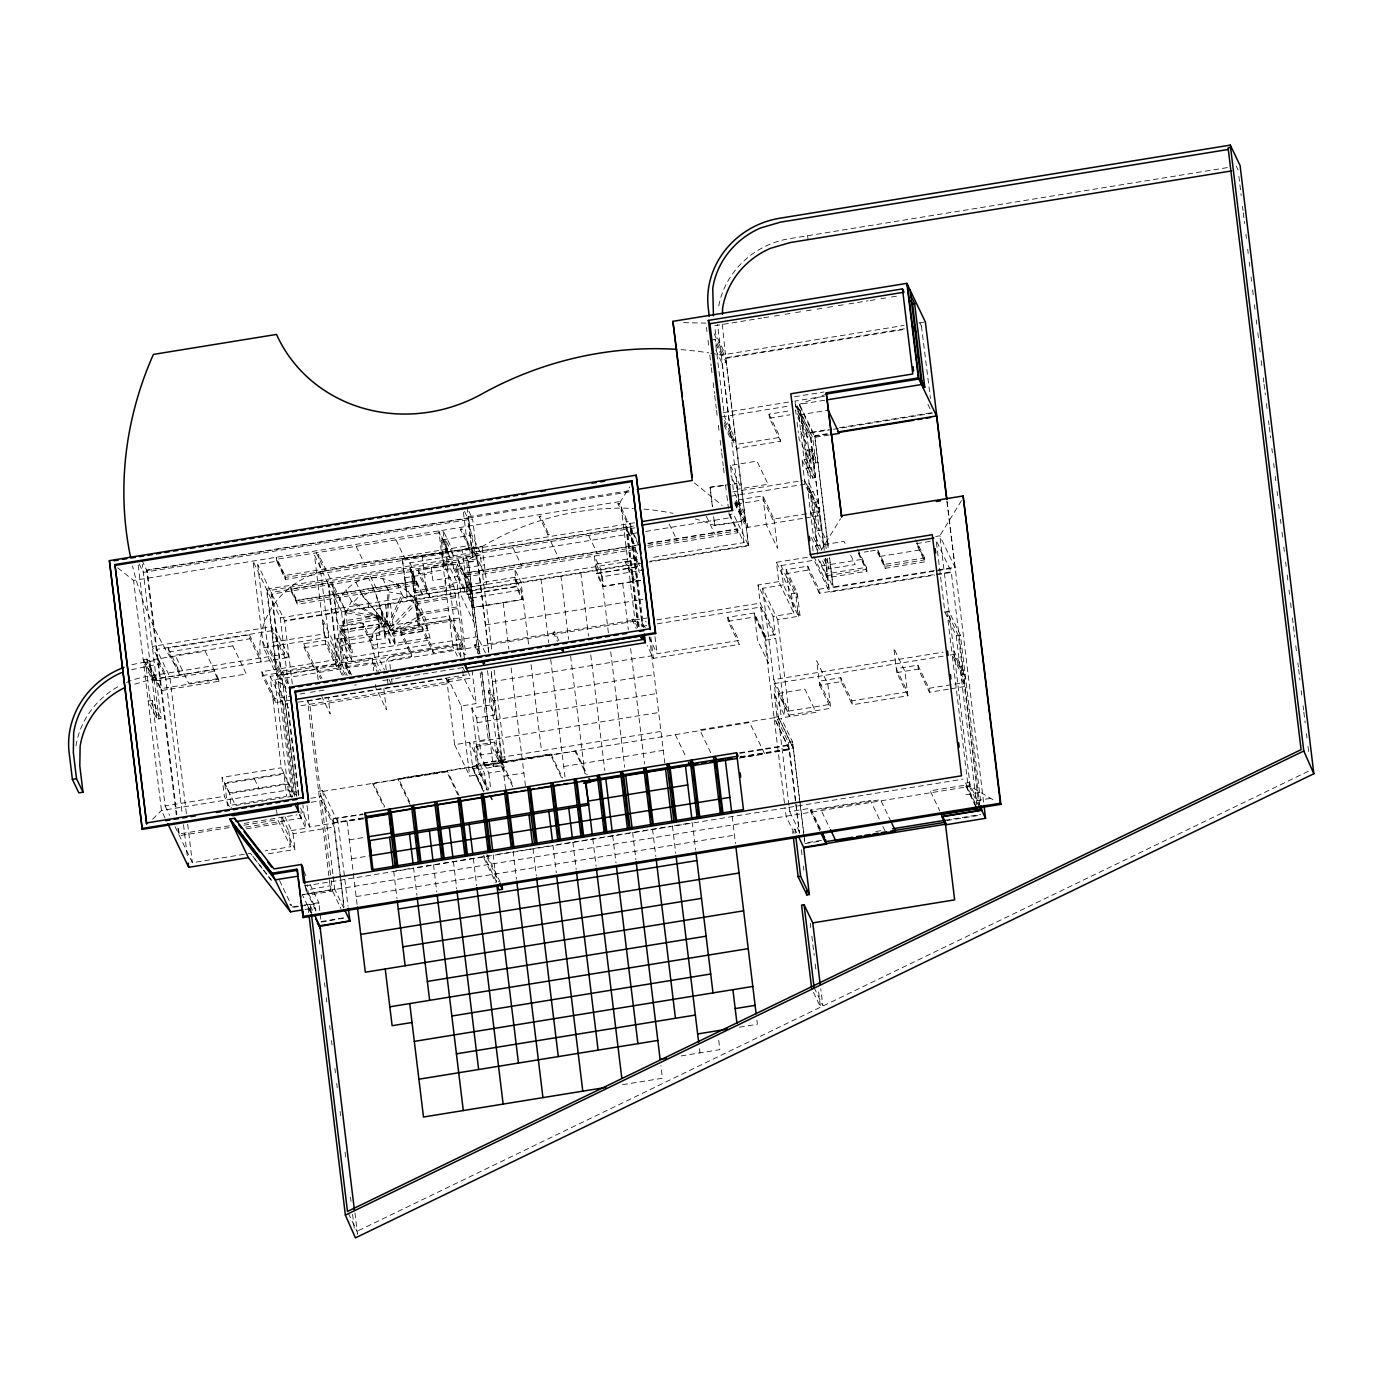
<?xml version="1.0" encoding="UTF-8"?>
<svg xmlns="http://www.w3.org/2000/svg" width="1383" height="1383" viewBox="0 0 1383 1383"><rect width="100%" height="100%" fill="white"/><g stroke="black" fill="none" stroke-linecap="round" stroke-linejoin="round"><path stroke-width="0.75" stroke-dasharray="5 3.75" d="M722.289 324.175L725.418 354.428L715.633 334.012L714.665 325.921M379.322 616.68L344.436 623.163L345.214 610.664L379.322 616.68L380.36 618.841L346.251 612.842L339.665 599.098C364.974 555.067 422.61 586.012 427.399 628.349L392.547 634.002L380.895 609.419M408.262 591.077L414.848 604.82L422.628 614.432L391.268 631.063L386.064 623.353L388.156 589.798L375.191 591.889L368.604 578.146M387.102 625.531L389.193 591.959L382.607 578.215M337.85 609.419L339.665 599.098M461.853 528.946L460.677 530.035L460.28 529.188L461.853 528.946L470.376 548.066L469.407 548.221L460.28 529.188M475.89 644.755L475.7 645.688L474.317 645.014L475.89 644.755L480.264 653.848M540.667 516.153L539.491 517.242L539.093 516.395L540.667 516.153L549.189 535.273L548.221 535.428L539.093 516.395M554.721 631.962L553.546 633.051L553.131 632.221L554.721 631.962L559.078 641.055M619.48 503.36L619.29 504.276L617.907 503.619L619.48 503.36L628.003 522.48L627.035 522.636L617.907 503.619M626.499 561.256L626.309 562.189L624.926 561.515L626.499 561.256L635.039 580.393L634.054 580.549L624.926 561.515M633.535 619.169L633.328 620.103L631.945 619.428L633.535 619.169L637.891 628.262M346.251 612.842L351.438 601.121L382.348 619.584L361.447 593.756L352.475 603.282L381.743 620.224M387.949 625.669L401.883 594.189L389.193 591.959M388.986 627.83L402.92 596.35L396.333 582.606M821.139 550.313L840.587 518.625M961.479 500.594L939.852 535.791L970.226 786.339L994.083 800.342M645.394 627.363L635.091 621.174L620.552 501.424L629.714 486.885M389.712 628.262L413.811 602.66L402.92 596.35M390.749 630.423L414.848 604.82M152.597 819.203L161.465 810.507L288.183 789.952L296.775 795.104M468.993 547.391L470.566 547.132M547.806 534.599L549.379 534.339M626.62 521.806L628.21 521.547M633.639 579.719L635.229 579.46M355.898 582.174L362.484 595.917L374.153 589.728L385.2 623.508A2.541 2.368 -25.6 0 0 383.419 626.153L378.233 615.349L343.399 621.002L344.747 632.221L379.599 626.568L378.233 615.349M362.484 595.917L384.163 621.33M392.305 633.224L423.665 616.593M354.947 1212.874L357.54 1234.241L356.987 1231.319L1308.923 771.005M826.775 393.965L799.547 404.32L817.889 555.586M131.506 669.7L159.183 663.926L165.649 677.445L147.877 680.332L134.013 684.378M512.868 786.858L499.885 760.65A14.643 5.048 -6.9 0 0 493.212 766.372L481.716 671.706M386.255 669.77L385.771 665.828A9.716 9.059 -25.6 0 1 394.207 655.231L462.665 644.115L449.181 616.005L380.74 627.104C362.795 632.601 375.951 659.829 380.325 670.634M494.25 670.185L505.123 759.803L500.248 760.546M305.539 885.915L306.041 890.116L330.053 885.811L340.875 908.389M321.375 922.098L345.387 917.811M311.382 913.541L302.376 894.732L334.686 889.079L343.693 907.905M1227.309 167.602L789.555 238.654A82.358 76.774 -25.6 0 0 718.382 308.202M714.821 325.679L761.653 318.09M763.779 317.744L772.284 316.361M774.411 316.016L782.934 314.632M785.06 314.287L793.565 312.904M795.692 312.558L804.214 311.175M806.341 310.829L814.846 309.446M816.973 309.101L825.495 307.718M827.622 307.372L836.127 305.989M838.271 305.643L846.776 304.26M848.903 303.914L868.057 300.82M870.184 300.474L878.706 299.091M880.833 298.745L889.338 297.362M891.465 297.017L899.987 295.634M710.966 340.045L715.115 339.371L726.213 362.536L722.064 363.21L715.581 349.692M710.776 353.201A337.21 314.39 -25.6 0 1 721.269 355.085L904.102 325.42M918.986 323L925.365 321.962M904.396 328.791L725.626 357.799L736.136 444.479L780.116 437.339L780.6 441.281L736.62 448.403L722.445 418.824M714.181 333.891L725.902 358.353L904.672 329.344M794.516 396.748L823.957 391.977M723.188 412.687L792.805 401.398M824.354 396.281L794.914 401.053L810.248 433.035L824.406 549.742M721.563 416.974L789.071 406.014M824.769 400.223L799.547 404.32L814.864 436.302L828.417 548.048M795.139 402.885L795.588 406.567L799.737 405.893L815.054 437.875M780.6 441.281L769.501 418.115L769.017 414.174L789.434 410.855M769.501 418.115L789.918 414.796M799.547 414.848L828.175 410.198M724.018 424.979L731.417 440.416L735.566 439.742L724.467 416.577L715.115 339.371M736.309 500.214L747.408 523.379L747.875 527.321L736.793 504.155L736.309 500.214L762.863 495.909L773.961 519.074L819.583 511.675L810.455 436.423L807.136 436.959L796.038 413.811L795.571 409.869L806.669 433.035L828.901 429.422M839.412 427.71L931.935 412.687M810.248 433.035L831.269 429.629M833.379 429.283L932.194 413.24L927.699 403.836M827.224 433.709L814.604 435.749L828.158 547.495M814.864 436.302L827.483 434.262M829.057 435.023L810.645 437.996L795.588 406.567M811.51 449.302L814.95 477.671L810.801 478.345L807.361 449.976L811.51 449.302L818.114 463.098M734.857 502.893L740.406 514.476L744.555 513.802L733.457 490.637L730.397 465.431L756.95 461.127L768.049 484.275L737.346 489.271L730.864 475.752M824.268 550.278L820.067 515.6L804.992 484.171L802.088 460.141L806.237 459.467L814.95 477.671M628.816 490.775L468.215 516.844L475.303 555.759M468.733 517.951L631.461 491.535M146.65 570.487L467.713 518.383M817.854 462.544L813.705 463.219L807.361 449.976M488.804 652.482L472.606 518.971L143.244 572.424L137.695 560.841M806.047 468.422L810.196 467.748M117.693 567.808L133.563 580.462L620.552 501.424M712.331 506.178L710.032 487.265L736.845 483.514L728.668 484.845M710.032 487.265L726.628 485.174M126.527 682.441A82.358 76.774 -25.6 0 1 147.134 676.425L284.639 654.107L280.248 617.873L253.02 561.066L263.531 647.728L277.015 675.855L314.771 669.735L304.191 647.676L303.724 643.735L325.282 640.243L335.862 662.301L337.521 662.025L327.961 583.246L271.137 592.46L281.164 675.181L267.68 647.054L257.653 564.333L276.738 561.239L285.451 579.442L448.057 553.044L452.829 562.967L411.339 569.71L418.219 626.43L338.991 639.292M732.8 491.881L802.417 480.575M464.325 657.876L459.692 619.705L453.883 586.375L444.306 565.215L441.246 540.01L471.949 535.031L480.541 552.958M731.158 496.151L809.141 483.497L817.872 501.701L821.312 530.069L827.916 543.847M276.738 561.239L276.254 557.297L284.984 575.501L447.591 549.103L448.057 553.044M460.971 657.167L457.548 649.993L443.009 530.242L451.74 548.429L467.506 545.87L473.055 557.453L267.299 590.852L276.807 669.251L286.973 690.48M736.793 504.155L763.33 499.851L774.428 523.016M808.969 492.452L813.118 491.778M402.332 558.905L407.172 597.266L402.332 558.905L482.235 546.527A257.67 240.227 -25.6 0 1 633.483 508.425M402.591 559.458L482.235 546.527L402.505 558.767L360.635 563.002L319.369 572.268A79.229 73.869 -25.6 0 0 260.574 658.014L261.059 661.956L249.96 638.79L249.476 634.849L168.173 648.057L168.657 651.998L179.755 675.146L179.271 671.222A360.669 336.259 -25.6 0 1 132.509 565.924M451.74 548.429L452.206 552.37L635.489 522.618M474.818 551.817L633.483 526.076M453.883 586.375L414.053 592.84L409.835 562.812L631.339 526.871L643.562 627.675M441.246 540.01L449.838 557.937L626.464 529.222L635.177 547.409L464.688 575.086L458.361 561.844L628.85 534.184M634.814 527.857L630.613 528.548L638.427 544.85M477.861 653.589L466.175 557.245L480.264 554.946L491.916 650.978M728.927 512.592L729.169 514.562L733.318 513.888L748.635 545.87L649.111 562.017M817.872 501.701L813.723 502.375L817.163 530.726L823.507 543.968L827.656 543.294M632.999 533.51L637.2 532.818M645.602 531.452L731.296 517.553M444.306 565.215L448.455 564.541L457.047 582.468L465.812 654.799M430.061 597.577L418.686 573.859L418.219 569.917L453.054 564.264L464.429 587.982M415.643 581.344L296.999 600.585L290.534 587.084L291 591.025L297.345 604.25L416.819 584.871L410.474 571.628L271.915 594.12L280.956 668.577L288.2 683.703M713.593 516.689L714.613 525.091L741.426 521.339L714.89 525.644A257.67 240.227 -25.6 0 0 695.303 518.884M418.686 573.859L453.538 568.206L464.895 591.924M404.614 577.817L431.997 573.375M456.891 569.329L484.275 564.886M735.116 501.459L745.748 523.656L747.408 523.379M639.102 544.781L464.463 573.115L467.039 594.396L473.384 607.621L523.154 599.548L516.81 586.306L514.718 568.983L521.045 582.208L528.755 645.775M647.849 543.346L737.398 528.825L744.019 542.603L650.494 557.781M635.489 545.663L465.414 573.254L471.62 586.219M648.247 543.588L737.537 529.084M734.701 503.55L746.215 527.597L803.471 518.297M805.546 517.968L820.067 515.6M416.577 582.9L297.103 602.279L290.758 589.054L410.232 569.658L421.85 594.292M647.745 545.369L737.64 530.778L729.723 514.234M464.93 577.057L637.667 549.016M648.316 547.288L737.882 532.749L737.398 528.825M452.898 583.142L457.047 582.468M413.275 591.181L453.088 584.715M466.849 585.078L514.977 577.264L521.045 589.953L522.186 599.409L474.075 607.206L467.99 594.534L466.849 585.078L472.934 597.767L521.045 589.953M640.433 580.22L603.489 586.202L597.421 573.53L596.28 564.074L635.679 557.677L641.764 570.366M406.913 596.713L486.816 584.352L481.976 545.974M280.248 617.873L637.736 559.856M817.163 530.726L821.312 530.069M390.386 603.42L395.503 645.567L384.751 623.145L339.941 630.406L350.694 652.845L351.559 659.933L347.41 660.607L341.428 611.372L284.604 620.587L292.349 684.429M350.694 652.845L352.354 652.569L351.87 648.627L350.21 648.904L337.538 622.436L332.905 584.214L345.577 610.698L639.707 562.95M650.096 561.273L748.376 545.317L746.215 527.597M640.64 563.4L284.863 621.14L257.653 564.333M455.024 595.831L415.211 602.296L419.084 624.511L419.879 626.171L459.692 619.705M467.039 594.396L516.81 586.306M608.399 632.844L600.706 569.277L594.362 556.052L596.453 573.375L637.528 566.719L639.344 570.505M467.99 594.534L516.118 586.72L522.186 599.409M597.421 573.53L636.82 567.134L639.43 572.562M416.006 603.939L455.82 597.473M596.28 564.074L602.348 576.746L641.349 570.418M272.002 630.683L156.677 649.405L169.798 676.771L186.394 813.55M815.469 546.026L844.079 541.375L846.465 546.337M168.657 651.998L249.96 638.79M382.019 617.44L381.138 610.214A2.541 2.368 -25.6 0 0 378.372 608.243A2.541 2.368 -25.6 0 0 376.159 611.009L377.04 618.253L382.019 617.44L382.814 619.1L385.148 638.41L340.356 645.671L341.929 658.671L349.173 673.798M339.25 625.998L379.063 619.549L390.041 642.438L373.445 645.135L362.882 623.076L341.307 626.568L341.791 630.51L352.354 652.569M417.147 613.395L456.96 606.93M143.573 659.57L146.892 659.034L155.622 677.238L156.002 680.384L152.683 680.92L143.953 662.716L143.573 659.57L152.303 677.774L152.683 680.92M417.943 615.055L457.756 608.589M640.623 580.48L602.798 586.617L596.453 573.375M379.599 626.568L378.562 624.407L343.727 630.06L344.747 632.221M143.953 662.716L147.272 662.18L156.002 680.384M341.791 630.51L363.349 627.018L373.929 649.076L430.338 639.914C428.211 626.948 420.363 615.729 417.078 602.85M386.064 623.353L375.191 591.889M337.521 662.025L324.037 633.898L267.213 643.13L280.68 671.256L314.287 665.793L314.771 669.735M778.75 581.621L758.005 584.992L773.062 616.42L793.807 613.067L778.75 581.621L776.416 562.328L807.516 557.28M935.651 536.483L939.852 535.791L955.169 567.773L833.223 587.568L826.619 573.789L866.432 567.324L866.916 571.265L827.086 577.731L818.373 559.527M263.531 647.728L328.67 637.165L347.254 675.578M419.084 624.511L458.914 618.045M783.383 584.888L762.638 588.259L777.695 619.688L798.44 616.317L783.383 584.888L781.032 565.595L814.224 560.201L829.541 592.183L934.683 575.121M864.271 552.076L868.334 551.419M870.356 551.091L876.442 550.106L885.172 568.309L924.985 561.844L924.501 557.902L915.788 539.698M930.206 541.375L916.272 543.64L924.985 561.844M485.364 652.932L477.584 636.664L339.319 659.034L336.847 638.548L340.979 637.874L351.559 659.933M390.421 669.268L389.92 664.151A5.463 5.1 -25.6 0 1 393.654 659.466L411.702 656.406L401.139 634.348L400.655 630.406L422.23 626.914L432.793 648.973L433.277 652.914L463.132 648.057L449.665 619.93L380.187 631.339A5.463 5.1 -25.6 0 0 376.453 636.024L379.08 658.706L384.474 669.96M384.578 633.673L419.014 628.089L412.134 571.352L477.671 560.72L472.122 549.137M378.562 624.407L379.841 634.987L345.007 640.64L343.969 638.479M304.191 647.676L325.766 644.167L336.328 666.226L342.137 665.292L332.11 582.571L318.626 554.445L328.67 637.165M786.184 569.658L797.282 592.806L800.238 617.233L789.14 594.068L786.184 569.658L807.758 566.148L818.857 589.314L819.324 593.255L934.424 574.567M822.09 565.837L861.92 559.372M880.176 556.398L919.989 549.95M401.139 634.348L422.697 630.855L433.277 652.914M392.547 634.002L393.585 636.163L428.419 630.51M819.324 593.255L808.225 570.09L786.65 573.582L797.749 596.747L796.089 597.024L781.032 565.595M152.303 677.774L155.622 677.238M284.846 657.495L288.995 656.821M485.623 624.909L642.922 599.392M169.798 676.771L289.272 657.374L275.528 628.712M156.469 680.713L214.123 671.36L218.877 681.283L161.223 690.636L156.469 680.713L161.05 718.52L156.901 719.195L148.188 701.008L152.32 700.334L161.05 718.52M429.3 637.753L394.466 643.406L393.585 636.163M877.704 549.794L884.688 564.368L924.501 557.902M290.223 700.213L275.303 702.633L262.355 675.613L261.871 671.671L276.807 669.251M280.956 668.577L337.78 659.345L345.94 676.356M218.877 681.283L218.635 679.312L160.981 688.665L156.227 678.742L142.363 564.402M262.355 675.613L277.274 673.175L286.523 692.485M296.446 796.262L281.423 672.501L459.381 643.631L464.826 654.972M318.142 679.658L316.672 667.522L338.23 664.03L343.52 675.06M349.709 674.109L346.182 666.762L345.698 662.82L372.252 658.498L378.423 671.377M283.913 773.287L224.703 782.899L227.469 805.753L286.679 796.141L283.913 773.287L281.268 767.772L270.186 676.373L452.915 646.725L457.41 656.095M776.416 562.328L791.474 593.756L797.282 592.806M818.857 589.314L828.797 587.689L825.253 558.473M342.241 675.319L338.714 667.972L317.139 671.464L320.666 678.828M346.182 666.762L372.736 662.44L377.127 671.637M487.922 643.821L647.209 617.976M635.091 621.174L274.819 679.641L288.183 789.952L291.778 797.455M936.516 574.239L951.245 571.836L979.648 804.405M636.474 539.318L630.371 526.577L641.989 622.298L646.207 621.607M656.769 619.895L760.201 603.109L775.275 634.538L765.318 636.163L754.219 612.997L727.665 617.302L728.149 621.244L739.248 644.409L653.381 658.343L647.175 645.394M936.792 574.775L951.504 572.389L936.17 540.407L937.207 548.844M646.76 625.548L638.306 626.914L626.222 527.251L634.953 545.438L637.528 566.719M657.305 623.837L760.685 607.051L775.742 638.479L785.302 717.276L816.005 712.28L804.906 689.132L774.203 694.11L777.263 719.316L788.362 742.481L799.322 832.929M728.149 621.244L754.686 616.939L765.784 640.104L775.742 638.479M299.938 694.024L308.34 692.658M310.432 692.313L325.143 689.927M354.618 685.138L356.278 684.879M382.814 680.557L393.36 678.863M395.469 678.517L403.888 677.151M405.997 676.806L462.873 667.574M261.871 671.671L274.819 698.692L289.756 696.271M270.186 676.373L283.653 704.5L287.906 703.809M298.33 702.132L466.382 674.852M307.648 701.06L446.623 678.517L448.991 683.479L310.034 706.021L307.648 701.06L330.589 890.151M448.507 679.537L463.443 677.117L476.132 703.584L461.196 706.004L448.507 679.537L448.991 683.479M301.027 705.71L471.015 678.119L467.852 671.498M649.076 637.096L657.046 653.727L738.764 640.467L739.248 644.409M492.504 681.646L651.791 655.784M937.449 550.953L944.866 612.099L949.015 611.424L960.511 635.419M490.101 705.071L471.845 708.044L476.599 717.967L494.855 714.994L490.101 705.071L488.389 690.895L490.049 690.618L494.803 700.559M488.389 690.895L493.143 700.818L654.09 674.697M944.866 612.099L956.241 635.817L960.39 635.143L980.945 803.921M477.187 722.687L656.389 693.609M762.638 588.259L773.719 679.641L943.154 652.154M788.95 805.286L774.203 683.582L947.874 655.404M950 655.058L954.235 654.366L965.593 678.085L961.444 678.759L965.144 686.469L950.449 688.855M229.371 806.773L224.34 796.297L222.058 777.384L281.268 767.772M907.905 695.77L896.806 672.605L893.833 648.178L904.931 671.343L907.905 695.77L852.308 704.794L851.842 700.853L840.743 677.687L819.168 681.179L830.267 704.345L788.777 711.087L773.719 679.641M948.358 689.201L929.462 692.261L928.996 688.319L917.897 665.171L896.322 668.663L907.421 691.828L851.842 700.853M774.203 683.582L789.261 715.028L830.734 708.286L827.777 683.859L816.679 660.711L819.635 685.121L841.21 681.629L852.308 704.794M896.806 672.605L918.364 669.095L929.462 692.261M446.623 678.517L454.644 744.694L469.58 742.273L484.638 773.702L486.609 789.987M479.469 741.599L658.671 712.522M471.845 708.044L476.34 745.074L494.595 742.101L499.349 752.024L500.49 761.48L502.15 761.22L497.396 751.297L495.736 751.557L494.595 742.101M476.098 746.561L490.619 744.192L498.416 760.46L483.894 762.828L476.098 746.561L478.864 769.397L502.513 765.56L495.736 751.557M288.77 784.005L229.543 793.617L224.789 783.677L284.016 774.082L294.752 795.899L235.525 805.511L222.058 777.384M152.32 700.334L165.13 805.909L224.34 796.297M476.34 745.074L481.094 754.997L499.349 752.024M500.024 757.538L660.97 731.417M928.996 688.319L964.66 682.528L960.96 674.818L965.109 674.143L953.751 650.425M505.123 759.803L476.495 764.436L478.864 769.397M337.798 822.038L322.74 790.592L318.591 791.266L333.701 823.11M472.485 766.303L476.634 765.629M410.042 804.526L397.63 778.646L551.039 753.942L562.553 777.989M322.827 791.387L447.504 771.351L459.035 795.398M739.196 758.091L764.695 753.96L749.621 722.514L484.257 765.784L575.017 751.159L586.115 774.324M469.58 742.273L472.779 768.654L476.928 767.98L487.559 790.177M777.263 719.316L781.412 718.641L792.511 741.807L799.944 803.125M493.212 766.372L502.34 764.903L490.965 671.187M310.985 798.25L321.012 796.625L310.034 706.021M454.644 744.694L469.701 776.122L484.638 773.702M484.033 763.105L488.787 773.028L503.308 770.677L498.554 760.736L487.421 669.787M311.227 802.244L321.496 800.567L334.185 827.034L343.883 907.11M503.965 776.191L523.88 772.959M563.711 766.493L663.27 750.329M229.371 825.789L178.614 834.035L177.577 825.513M244.169 823.386L297.034 814.812M229.146 827.604L179.392 835.678L178.372 827.172M243.788 825.236L277.706 819.721L290.655 846.742L265.225 850.873M245.638 827.172L301.667 818.079L300.889 811.717M246.52 828.797L282.339 822.989L295.028 849.456L265.519 854.245M788.362 742.481L792.511 741.807M363.349 817.889L333.649 822.712L333.182 818.771L362.968 813.93M739.594 752.801L792.787 744.175L799.685 799.426M333.182 818.771L363.124 814.501M739.853 753.355L793.064 744.728M740.164 756.726L793.272 748.117L778.214 716.671L774.065 717.345L789.123 748.791M300.578 808.104L309.636 826.999L363.401 818.287M740.147 757.141L789.174 749.171M282.27 817.474L288.753 830.993L305.764 828.227L302.912 804.768M363.66 818.84L337.85 822.436M740.475 757.677L789.434 749.724L799.564 833.223M284.95 816.696L293.11 833.707L334.185 827.034M175.105 826.723L192.341 862.698L250.375 853.294L262.217 868.541M349.259 839.861L365.631 837.199M351.559 858.757L371.474 855.541M395.659 870.892L413.586 867.971L416.905 895.285M417.562 867.331L489.254 855.697M511.157 852.135L493.23 855.057L496.549 882.371M531.072 848.92L513.145 851.824L516.464 879.139M535.048 848.263L552.975 845.359L556.277 872.673M556.951 844.719L670.444 826.291M674.42 825.651L692.347 822.729L695.666 850.044M305.194 885.881L963.104 779.113M496.099 881.144L483.704 855.264L484.085 858.411L487.404 857.875L498.917 881.905M789.209 807.395L789.728 811.614L810.473 808.242L821.104 830.44M975.603 806.289L965.991 786.218L965.611 783.072L968.93 782.536L980.288 806.237M965.991 786.218L969.31 785.682L968.93 782.536M302.376 894.732L970.226 786.339M965.939 794.689L980.461 792.338M292.228 906.954L302.445 905.295M304.502 904.966L318.816 902.65L320.856 919.453M356.14 896.582L734.459 835.176M298.624 906.505L292.487 907.507L289.86 904.119M300.664 906.176L319.075 903.185L310.069 884.377M308.703 912.745L307.925 906.314L310.414 905.9L313.872 913.126M796.625 832.704L794.879 829.057L792.39 829.454L792.891 833.569M305.038 909.495L315.41 907.801L315.912 912.002M976.778 800.584L990.677 798.337M321.098 921.545L345.162 917.638M821.381 840.363L804.785 843.042L804.284 838.841M875.837 831.511L884.221 830.163M944.987 820.292L980.668 814.501M805.044 843.595L822.003 840.847M947.027 820.551L980.927 815.054M739.473 1027.171L757.4 1024.267L756.881 1020.066M681.093 1055.938L719.869 1049.645L718.59 1039.134M622.609 1084.704L662.422 1078.239L660.901 1065.636M683.6 322.654L705.952 323.103M694.37 482.909L722.151 505.331M252.882 856.302L267.317 874.869M268.613 876.563L271.241 879.934M263.531 870.235L267.489 875.318M268.803 877.012L271.431 880.401M310.432 912.002L307.925 906.314L312.281 913.385M307.925 906.314L311.054 911.898M1236.298 166.15L1238.079 169.867M919.885 322.827L921.683 326.578M916.825 543.329L924.743 559.873L884.93 566.339L876.995 549.794M795.398 404.994L810.455 436.423M857.719 549.12L866.432 567.324M800.722 431.444L815.78 462.873L812.72 437.668L797.663 406.239L804.163 459.813L812.876 477.999L809.435 449.648M858.739 552.751L866.674 569.295L826.844 575.76L819.721 560.858M858.186 553.062L866.916 571.265M979.043 806.445L967.685 782.726L952.161 654.712L963.519 678.413L978.784 804.318M965.611 783.072L975.222 803.125M976.329 806.929L965.853 785.043L930.171 790.834L939.783 810.887M850.649 555.084L855.178 564.541L826.567 569.174L821.018 557.608M802.088 460.141L810.801 478.345M804.526 480.229L819.583 511.675M769.017 414.174L780.116 437.339M810.507 512.194L819.237 530.398L815.797 502.029L807.067 483.843L813.567 537.417L819.393 549.535M821.467 549.207L815.642 537.071L811.493 537.745L817.318 549.881M826.083 558.853L830.976 569.053M824.009 559.199L828.624 568.845L827.362 558.334M715.858 343.797L721.269 355.085M813.74 556.26L828.797 587.689M724.623 420.432L736.136 444.479M730.397 465.431L741.495 488.597M890.98 821.588L880.487 799.702L820.759 809.383L829.61 827.881M819.635 685.121L830.734 708.286M879.294 819.013L870.443 800.515L810.697 810.213L820.447 830.561M882.838 826.412L885.5 831.961M729.169 514.562L737.882 532.749M714.613 525.091L713.87 517.242M754.461 614.968L765.56 638.133M706.315 516.257L715.046 534.46M774.203 694.11L785.302 717.276M778.266 717.068L793.323 748.497M727.665 617.302L738.764 640.467M789.434 749.724L774.117 717.742L699.746 729.809L711.277 753.856M819.808 830.682L810.939 812.184L810.473 808.242M669.251 524.053L677.186 540.597M789.728 811.614L800.55 834.191M794.17 833.154L786.063 816.229L785.008 807.655M631.339 526.871L629.749 523.552L642.248 626.499M635.419 549.379L638.133 555.05M641.989 622.298L644.634 627.847M814.103 987.531L822.816 1005.735L820.759 988.741M813.446 992.32L820.43 1006.893L818.356 989.744M631.945 619.428L636.318 628.522M588.605 535.359L597.335 553.563M675.267 734.58L685.899 756.778M550.762 541.496L559.475 559.7M512.903 547.651L521.633 565.837M553.131 632.221L557.487 641.314M468.906 511.243L472.606 518.971M464.498 511.364L468.457 519.645M575.708 750.744L587.239 774.791M475.061 553.788L483.773 571.992M466.175 557.245L468.543 562.207L479.624 653.519M470.79 586.357L458.119 559.873L458.586 563.815L471.275 590.299L473.384 607.621M561.446 777.523L550.348 754.357L477.654 766.165L488.752 789.313M452.206 552.37L453.987 557.263L445.395 539.335L448.455 564.541M466.918 587.585L462.06 549.207M447.591 549.103L438.86 530.916L452.915 646.725M474.317 645.014L478.674 654.107M418.219 569.917L429.577 593.635M462.804 667.349L465.483 672.968M409.835 562.812L412.998 569.433L419.879 626.171M422.679 594.154L409.99 567.687L410.474 571.628M395.97 539.889L404.683 558.075M502.323 762.949L513.421 786.114M476.686 766.009L488.199 790.056M472.537 766.683L484.05 790.73M472.779 768.654L483.41 790.851M483.86 792.182L471.845 767.098L398.598 778.785L409.696 801.95M400.655 630.406L411.218 652.465L411.702 656.406M356.14 546.337L364.87 564.541M370.402 576.123L376.746 589.365M382.348 619.584L383.385 621.745M377.04 618.253L379.772 623.94M500.318 882.458L487.023 854.711L487.404 857.875M457.911 794.931L446.813 771.766L373.583 783.452L384.664 806.617M378.804 632.826L379.841 634.987M484.085 858.411L495.598 882.44M345.888 589.538L352.475 603.282M388.951 679.33L391.648 684.965M316.327 552.802L325.04 571.006M330.589 582.589L336.933 595.814M327.961 583.246L314.477 555.119L324.037 633.898M341.428 611.372L328.756 584.888L337.78 659.345M343.399 621.002L344.436 623.163M341.307 626.568L351.87 648.627M336.847 638.548L347.41 660.607M345.698 662.82L350.988 673.849M351.403 674.904L343.468 658.36L340.979 637.874M372.615 783.314L384.128 807.344M316.672 667.522L321.945 678.552M303.724 643.735L314.287 665.793M321.392 695.632L330.191 714.008L328.203 697.62M284.639 654.107L271.535 626.741L152.216 646.483L165.165 673.504L182.21 813.982M271.379 629.369L285.123 658.049L288.2 683.53M281.423 672.501L286.869 683.859M262.822 641.833L276.306 669.96M249.476 634.849L260.574 658.014M299.869 814.328L301.667 818.079M299.281 814.725L305.764 828.227M218.635 679.312L205.168 651.186L147.082 660.607L155.812 678.811L213.881 669.389L214.123 671.36M303.759 871.204L306.456 876.857M254.403 778.888L259.157 788.811M304.588 885.224L315.41 907.801M306.041 890.116L315.964 910.809M141.844 560.167L147.393 571.749L176.817 814.397M168.173 648.057L179.271 671.222M279.539 880.487L291.588 905.623M165.13 805.909L169.66 815.365M165.096 818.096L161.465 810.507L133.563 580.462M348.343 1213.271L356.987 1231.319M1238.857 176.298L1239.635 182.729M1239.894 184.873L1241.191 195.591M1242.487 206.309L1243.006 210.596M1243.265 212.74L1244.579 223.458M1245.876 234.176L1246.394 238.464M1247.691 249.182L1248.209 253.469M1249.247 262.044L1249.765 266.331M1251.079 277.049L1251.598 281.337M1252.635 289.911L1253.413 296.342M1254.45 304.917L1254.969 309.204M1256.265 319.922L1256.784 324.21M1257.839 332.784L1258.616 339.215M1259.654 347.79L1260.172 352.077M1261.21 360.652L1261.987 367.083M1263.284 377.801L1263.803 382.088M1264.062 384.232L1265.376 394.933M1266.413 403.508L1267.191 409.938M1268.488 420.657L1269.006 424.944M1269.266 427.088L1270.562 437.806M1271.876 448.524L1272.395 452.811M1273.691 463.53L1274.21 467.817M1275.247 476.392L1275.766 480.679M1277.062 491.397L1277.581 495.684M1278.635 504.259L1279.154 508.546M1280.451 519.265L1280.969 523.552M1282.006 532.127L1282.784 538.557M1283.822 547.132L1284.34 551.419M1285.654 562.138L1286.173 566.425M1287.21 575L1287.988 581.43M1289.025 590.005L1289.544 594.292M1290.581 602.867L1291.359 609.298M1292.414 617.873L1293.191 624.303M1293.451 626.447L1294.747 637.165M1295.785 645.74L1296.562 652.171M1297.859 662.889L1298.395 667.176M1298.654 669.32L1299.951 680.038M1301.247 690.757L1301.766 695.044M1303.063 705.762L1303.581 710.049M1303.841 712.193L1305.154 722.911M1306.451 733.63L1306.97 737.917M1308.007 746.492L1308.785 752.922M947.165 501.735L983.745 803.333M946.906 501.182L954.91 567.237L832.946 587.014L829.437 558.006M921.424 326.025L930.413 398.442M956.241 635.817L976.709 804.647M917.897 665.171L918.364 669.095M884.688 564.368L885.172 568.309M807.586 235.715L808.07 239.657M829.593 557.747L833.223 587.568M825.582 543.64L826.342 549.933M840.743 677.687L841.21 681.629M825.426 558.231L829.541 592.183M826.619 573.789L827.086 577.731M806.669 433.035L810.196 462.181L799.097 439.016L798.596 434.815M801.621 414.502L808.121 468.076M811.043 492.106L817.543 545.68M812.495 545.974L813.239 552.145M797.057 422.213L798.337 432.706M807.758 566.148L808.225 570.09M796.089 597.024L798.44 616.317M791.474 593.756L793.807 613.067M773.961 519.074L777.488 548.221L766.389 525.056L762.863 495.909M799.944 801.518L803.782 833.085M804.024 835.176L804.802 841.504M777.695 619.688L788.777 711.087M789.261 715.028L789.451 716.601L778.352 693.436L781.412 718.641M800.204 805.234L804.024 836.75M773.062 616.42L775.275 634.538M801.362 849.715L802.105 855.887M803.367 866.156L803.851 870.27M810.282 923.291L810.801 927.578M811.856 936.153L812.634 942.584M812.893 944.727L814.189 955.446M815.227 964.02L816.005 970.451M794.879 829.057L795.381 833.171M765.318 636.163L768.602 663.339L757.504 640.173L754.219 612.997M758.005 584.992L760.201 603.109M760.685 607.051L784.749 805.528M725.902 358.353L748.635 545.87M736.62 448.403L745.748 523.656M744.019 542.603L718.054 328.497A82.358 76.774 -25.6 0 1 717.673 324.486M722.064 363.21L731.417 440.416M736.586 482.961L741.167 520.786M706.454 327.373L706.972 331.626M708.01 340.132L708.788 346.545M709.825 355.033L711.121 365.717M711.363 367.809L712.141 374.24M713.179 382.711L714.475 393.429M714.717 395.486L716.29 408.331M716.532 410.388L717.31 416.871M718.347 425.307L719.125 431.773M720.145 440.209L721.442 450.962M721.701 452.967L723.257 465.864M723.499 467.886L724.294 474.386M725.574 484.914L726.611 493.575M726.853 495.563L728.426 508.495M710.292 487.819L712.591 506.731M732.177 816.264L735.479 843.578M654.972 636.664L657.046 653.727M650.805 637.165L653.381 658.343M649.509 636.889L664.791 762.932M672.432 825.962L675.751 853.276M699.452 1048.677L699.954 1052.878M635.679 557.677L636.82 567.134M639.223 626.758L627.191 527.545L625.6 524.226L638.151 627.657M622.713 583.384L628.314 629.611M630.613 648.523L644.616 764.073M652.517 829.195L655.836 856.509M602.348 576.746L603.489 586.202M610.698 651.756L624.718 767.306M632.619 832.428L635.921 859.742M580.791 572.51L588.501 636.076M590.783 654.972L604.803 770.538M612.704 835.66L616.005 862.975M560.876 575.743L568.586 639.309M570.626 656.112L584.888 773.771M592.788 838.893L596.108 866.207M540.96 578.976L548.671 642.542M550.711 659.345L564.973 777.004M572.873 842.126L576.192 869.44M531.055 664.67L541.496 750.813M514.977 577.264L516.118 586.72M503.239 602.781L508.858 648.99M511.14 667.903L525.419 785.561M533.06 848.592L536.362 875.906M491.259 671.36L505.504 788.794M488.648 652.015L477.533 560.443L468.422 561.93A14.643 5.048 -6.9 0 1 480.264 554.946M493.143 700.818L494.855 714.994M467.056 507.388L473.055 557.453M463.426 512.263L467.506 545.87M481.924 672.501L490.619 744.192M468.284 560.962L479.521 653.502M480.195 672.864L488.234 739.231L473.729 741.599L476.928 767.98M488.787 773.028L490.758 789.313M464.152 587.429L464.636 591.371M483.894 762.828L484.378 766.061M472.07 670.098L476.132 703.584M476.599 717.967L481.094 754.997M453.054 564.264L453.538 568.206M449.648 556.364L449.838 557.937M459.381 643.631L460.902 656.182M462.683 670.824L463.443 677.117M461.196 706.004L469.701 776.122M442.145 552.439L443.58 564.264M445.309 578.44L446.744 590.264M473.314 858.29L476.634 885.604M429.318 593.082L429.785 597.024M422.247 555.672L426.828 593.48M453.417 861.523L456.718 888.82M422.23 626.914L422.697 630.855M416.819 584.871L416.335 580.929L296.861 600.308L297.345 604.25M433.501 864.738L436.803 892.052M385.408 604.233L390.525 646.38M391.596 679.018L392.323 684.879M387.447 679.623L388.156 685.536M383.817 688.699L386.358 709.721L375.796 687.662L375.018 681.352M368.103 603.61L368.57 607.552M372.252 658.498L373.756 670.841M393.671 871.204L396.99 898.518M362.882 623.076L363.349 627.018M345.577 610.698L350.21 648.904M338.23 664.03L338.714 667.972M336.328 666.226L333.372 641.816L322.809 619.757L325.766 644.167M346.977 820.949L353.097 871.376M353.339 873.468L357.16 904.983M337.59 818.65L348.015 906.176M333.441 819.324L344.09 907.092M322.74 790.592L332.871 874.091M333.13 876.234L334.686 889.079M321.496 800.567L330.952 878.533M331.211 880.643L332.49 891.171L308.426 895.078L307.147 884.567M284.984 575.501L285.451 579.442M307.061 805.667L309.636 826.999M319.283 939.8L319.801 944.088M321.115 954.806L321.634 959.093M324.486 982.691L325.005 986.978M326.302 997.696L326.837 1001.984M329.69 1025.581L330.209 1029.868M331.505 1040.586L332.024 1044.874M334.893 1068.471L335.412 1072.759M336.709 1083.477L337.227 1087.764M340.097 1111.362L340.616 1115.649M345.041 1152.108L345.819 1158.539M350.504 1197.142L351.023 1201.429M352.579 1214.291L354.653 1231.44M298.832 794.741L288.286 707.768L274.819 679.641L285.123 685.83L298.503 796.124M310.414 905.9L311.192 912.313M285.123 701.146L296.429 794.482M283.653 704.5L294.977 797.835M279.971 682.735L293.352 793.047M277.274 673.175L292.297 796.936M277.015 675.855L266.504 589.193L472.26 555.81L467.661 517.985L146.598 570.09L176.281 814.864M290.223 796.038L288.667 783.21L229.457 792.822L231.255 807.707M293.11 833.707L295.028 849.456M274.819 698.692L275.303 702.633M288.753 830.993L290.655 846.742M281.613 817.076L282.339 822.989M276.514 809.885L277.24 815.78M187.69 824.233L192.341 862.698M183.507 824.648L187.379 856.647M159.183 663.926L158.699 659.985L140.651 662.924A82.358 76.774 -25.6 0 0 130.192 665.292M138.214 565.128L156.901 719.195M146.892 659.034L147.272 662.18M384.751 623.145L385.148 638.41M339.941 630.406L340.356 645.671M680.972 349.64A337.21 314.39 -25.6 0 1 708.666 352.855M643.977 509.134A257.67 240.227 -25.6 0 1 673.072 513.318M75.961 745.973A82.358 76.774 -25.6 0 1 120.701 685.207M372.304 637.701A9.716 9.059 -25.6 0 1 380.74 627.104M439.103 532.87L276.496 559.268L285.209 577.472L447.833 551.074L439.103 532.87M456.027 562.241L431.133 566.269L432.862 580.462L457.756 576.417L456.027 562.241M232.863 645.878L175.192 655.248L188.676 683.375L246.33 674.005L232.863 645.878M958.315 635.471L946.94 611.77L951.677 650.771L963.035 674.472L958.315 635.471M469.909 590.506L457.22 564.039L461.058 595.554L473.729 622.022L469.909 590.506M154.343 680.661L145.613 662.457L150.246 700.662L158.976 718.866L154.343 680.661"/><path stroke-width="1.5" d="M722.462 314.425L722.548 308.565A78.088 72.815 -25.6 0 1 770.504 248.318L790.298 242.544L1231.683 170.904M1230.3 145.111L1240.084 165.528L1313.85 773.754L355.431 1237.889L345.37 1215.104L1303.789 750.986L1230.3 145.111L779.77 218.237A82.358 76.774 -25.6 0 0 708.269 308.098L709.254 316.275M321.738 926.005L350.003 921.061L348.257 908.285M1230.593 147.48L1228.104 147.895L1301.092 749.655L347.479 1211.473L311.452 914.457M1228.294 149.468L780.513 222.144L760.719 227.918A78.088 72.815 -25.6 0 0 712.781 288.165L713.438 315.791M637.269 489.409L692.209 480.489L672.899 321.34L906.868 283.359L925.365 321.962L946.906 499.609M708.321 320.407L902.459 288.909L904.05 292.211L709.911 323.726L708.321 320.407L730.967 507.129L732.558 510.448L641.885 525.16M911.017 300.803L912.59 304.104L914.664 303.776L924.795 387.292L922.72 387.62M826.239 392.858L841.677 516.862L826.239 392.858L918.329 377.905L936.827 416.508M826.775 393.965L918.865 379.011L907.386 284.466M826.878 399.877L921.51 384.526L910.031 289.981M837.735 431.997L936.568 415.955L946.646 499.056M840.103 432.205L913.696 420.259M917.897 419.585L922.115 418.893M926.316 418.219L930.517 417.528M831.097 434.677L839.274 433.363L828.175 410.198M295.426 692.019L308.807 802.313L142.259 829.351L109.378 560.651L636.197 475.147L655.698 633.535L295.426 692.019L295.028 691.189L655.3 632.722L655.698 633.535M114.011 560.789L118.264 560.098M122.517 559.406L126.769 558.715M131.005 558.023L135.257 557.332M139.51 556.64L143.763 555.966M147.998 555.274L152.251 554.583M156.504 553.891L160.756 553.2M164.992 552.509L169.245 551.817M173.497 551.125L177.75 550.434M181.986 549.76L186.238 549.068M190.491 548.377L194.744 547.685M198.979 546.994L203.232 546.302M207.485 545.611L211.737 544.919M215.973 544.245L220.225 543.554M224.478 542.862L228.731 542.171M232.966 541.479L237.219 540.788M241.472 540.096L245.725 539.405M249.96 538.713L254.213 538.039M258.465 537.347L262.718 536.656M266.954 535.964L271.206 535.273M275.459 534.581L279.712 533.89M283.947 533.198L288.2 532.507M292.453 531.833L296.705 531.141M300.941 530.45L305.194 529.758M309.446 529.067L313.699 528.375M317.934 527.684L322.187 526.992M326.44 526.301L330.693 525.626M334.928 524.935L339.181 524.243M343.433 523.552L347.686 522.86M351.922 522.169L356.174 521.477M360.427 520.786L364.663 520.112M368.915 519.42L373.168 518.729M377.421 518.037L381.656 517.346M385.909 516.654L390.162 515.963M394.414 515.271L398.65 514.58M402.902 513.906L407.155 513.214M411.408 512.523L415.643 511.831M419.896 511.14L424.149 510.448M428.402 509.757L432.637 509.065M436.89 508.374L441.142 507.699M445.395 507.008L449.631 506.316M453.883 505.625L458.136 504.933M462.389 504.242L466.624 503.55M470.877 502.859L475.13 502.185M479.382 501.493L483.618 500.802M487.871 500.11L492.123 499.419M496.376 498.727L500.611 498.036M504.864 497.344L509.117 496.653M513.37 495.978L517.605 495.287M521.858 494.595L526.11 493.904M540.978 491.484L545.23 490.792M591.976 483.22L596.211 482.529M600.464 481.837L604.717 481.146M114.927 564.558L146.667 823.819L114.927 564.558L631.789 480.679L640.917 553.442M115.325 565.388L632.187 481.509M641.868 521.598L730.967 507.129M841.141 515.755L963.104 495.961L1000.894 804.336L303.171 917.569L296.913 869.198L272.019 873.243L229.924 819.013L234.661 818.252L273.99 868.904L301.408 864.461L302.998 867.763L304.952 883.875M936.291 501.51L940.509 500.819M902.459 288.909L912.78 373.98L790.817 393.775L810.317 554.514L932.28 534.72L961.513 775.794L303.603 882.579L301.408 864.461M933.853 538.022L811.907 557.816L810.317 554.514M289.479 687.265L303.257 798.389L289.479 687.265L649.751 628.798L650.148 629.628L641.418 557.677M289.877 688.094L294.147 687.403M298.4 686.711L302.67 686.02M306.94 685.328L311.192 684.637M315.462 683.945L319.732 683.254M323.985 682.562L328.255 681.871M332.508 681.179L336.778 680.488M341.048 679.796L345.301 679.105M349.571 678.413L353.841 677.722M358.093 677.03L362.363 676.339M366.616 675.647L370.886 674.956M375.156 674.264L379.409 673.556M383.679 672.864L387.949 672.173M392.202 671.481L396.472 670.79M400.724 670.098L404.994 669.407M409.264 668.715L413.517 668.024M417.787 667.332L422.057 666.641M426.31 665.949L430.58 665.258M434.832 664.566L439.103 663.875M443.373 663.183L447.625 662.492M451.895 661.8L456.165 661.109M460.418 660.417L464.688 659.726M468.941 659.034L473.211 658.343M477.481 657.651L481.733 656.96M486.003 656.268L490.274 655.577M494.526 654.885L498.796 654.194M503.066 653.502L507.319 652.811M511.589 652.119L515.842 651.428M520.112 650.736L524.382 650.045M528.634 649.353L532.904 648.644M537.174 647.953L541.427 647.261M545.697 646.57L549.95 645.878M554.22 645.187L558.49 644.495M562.743 643.804L567.013 643.112M571.283 642.421L575.535 641.729M579.805 641.038L584.058 640.346M588.328 639.655L592.598 638.963M596.851 638.272L601.121 637.58M605.391 636.889L609.644 636.197M613.914 635.506L618.166 634.814M622.436 634.123L626.706 633.431M639.499 631.357L643.752 630.665M639.171 636.111L465.777 664.255L466.261 668.196L643.804 639.378L645.394 642.68L295.772 699.418M72.383 779.372L76.514 778.698L82.997 792.2L78.848 792.874L72.383 779.372L69.15 752.784A82.358 76.774 -25.6 0 1 124.038 667.332M146.27 822.989L302.86 797.576M165.701 820.724L169.936 820.033M174.172 819.341L178.407 818.667M182.642 817.975L186.878 817.284M191.096 816.592L195.331 815.918M216.491 812.478L220.727 811.786M224.962 811.095L229.198 810.421M233.433 809.729L237.651 809.038M241.887 808.364L246.122 807.672M250.358 806.981L254.593 806.289M258.811 805.615L263.047 804.923M267.282 804.232L271.517 803.54M275.753 802.866L279.988 802.175M284.207 801.483L288.442 800.792M292.677 800.117L296.913 799.426M141.861 828.521L308.409 801.483L308.807 802.313M232.223 815.676L291.433 806.064M364.887 813.135L736.569 752.801L738.159 756.121L366.478 816.437L364.887 813.135L371.768 869.855L743.449 809.539L736.569 752.801M389.92 809.366L396.8 866.086L395.14 866.363L388.26 809.643L389.92 809.366L391.233 812.132L397.855 866.743M418.358 862.594L411.494 805.857L413.154 805.597L414.468 808.346L421.089 862.975M436.371 801.829L434.711 802.088L441.592 858.826L443.251 858.549L436.371 801.829L437.702 804.578L444.323 859.206M459.605 798.06L457.946 798.319L464.826 855.057L466.486 854.78L459.605 798.06L460.919 800.809L467.558 855.437M482.84 794.291L481.18 794.551L488.061 851.288L489.72 851.012L482.84 794.291L484.154 797.04L490.775 851.669M506.057 790.523L512.937 847.243L511.278 847.502L504.397 790.782L506.057 790.523L507.388 793.272L514.009 847.9M529.291 786.737L536.172 843.474L534.512 843.734L527.632 787.013L529.291 786.737L530.623 789.503L537.244 844.131M552.526 782.968L550.866 783.245L557.747 839.965L559.406 839.706L552.526 782.968L553.84 785.734L560.478 840.363M583.695 836.594L577.074 781.965L575.76 779.199L574.101 779.476L580.981 836.196M598.977 775.431L605.858 832.168L604.198 832.428L597.318 775.707L598.977 775.431L600.308 778.197L606.93 832.808M622.212 771.662L629.092 828.382L627.433 828.659L620.552 771.939L622.212 771.662L623.543 774.428L630.164 829.039M645.446 767.893L652.327 824.614L650.667 824.89L643.786 768.17L645.446 767.893L646.76 770.659L653.398 825.271M673.901 821.122L667.021 764.401L668.681 764.125L669.994 766.874L676.615 821.502M691.898 760.356L690.238 760.615L697.118 817.353L698.778 817.076L691.898 760.356L693.229 763.105L699.85 817.733M715.132 756.587L713.472 756.847L720.353 813.584L722.012 813.308L715.132 756.587L716.463 759.336L723.084 813.965M391.285 812.046L516.983 791.646M521.235 790.955L525.505 790.263M534.011 788.88L528.963 789.779L527.632 787.013M538.281 788.189L559.579 784.731M563.849 784.04L568.102 783.348M575.414 782.225L577.074 781.965M580.895 781.274L585.147 780.582L588.674 805.01L369.659 840.57L371.474 855.541L508.858 833.24M646.76 770.659L645.1 770.919L643.786 768.17M669.994 766.874L668.335 767.15L667.021 764.401M693.229 763.105L691.569 763.381L692.07 767.582M365.475 817.543L388.9 813.74M589.002 781.257L695.459 763.986M365.319 817.975L389.902 813.982M584.802 782.346L698.035 763.969M701.786 763.364L706.419 762.603M710.309 761.981L714.804 761.255M718.832 760.598L723.309 759.872M727.372 759.215L731.814 758.489M583.591 783.055L589.815 782.035M584.404 783.21L590.783 782.173L589.002 778.491M737.07 758.437L690.324 766.026L688.561 762.327M367.671 836.871L392.202 832.894L391.683 828.694M588.207 801.068L687.766 784.922M167.81 823.767L188.676 867.314L248.404 857.616L290.516 911.846L302.963 909.824M394.051 834.9L587.913 803.437M510.846 832.912L729.878 797.369M297.933 874.419L297.431 870.305L272.555 874.35L230.442 820.119M298.002 876.148L275.2 879.865L233.087 825.634M302.652 916.48L1000.376 803.229L1000.894 804.336M975.603 806.289L977.349 809.937L980.668 809.401L980.288 806.237M977.349 809.937L977.211 808.744L941.529 814.535L941.771 816.506L981.602 810.04L985.56 818.321L945.332 824.856M502.081 886.157L502.461 889.304L499.142 889.839L497.379 886.14M398.269 909.029L696.928 860.554M892.588 828.797L942.895 820.638M852.55 837.303L825.772 841.659L821.329 832.41M856.665 836.629L861.402 835.868M864.894 835.297L869.786 834.502M873.14 833.966L878.17 833.154M881.386 832.618L886.555 831.788M890.738 831.114L945.229 822.263L944.987 820.292M315.566 918.692L319.922 925.763L349.795 920.905M798.371 836.335L803.609 847.26L946.3 824.095L942.739 816.644L981.723 810.317L981.204 806.064M803.488 847.865L826.792 844.097M360.738 934.407L739.041 873.001M798.129 876.736L800.619 876.338L809.332 894.524L806.842 894.939L798.129 876.736L793.393 837.683M402.851 946.836L701.527 898.362M743.639 910.809L365.319 972.214L357.419 907.092M820.24 984.489L812.772 922.893L804.059 904.689L801.57 905.104L811.7 988.689M427.347 981.429L706.108 936.187M812.772 922.893L954.65 899.866L945.471 824.233L941.771 816.506M389.816 1006.807L748.22 948.634M412.03 1022.486L392.115 1025.702L385.235 968.982M451.843 1016.021L710.689 974.012M414.312 1041.382L752.801 986.442M456.425 1053.829L695.372 1015.053M735.186 1008.587L755.101 1005.355M418.911 1079.207L657.841 1040.431M697.654 1033.965L727.527 1029.108M666.416 1058.306L660.123 1059.326L636.18 861.851M605.84 1087.418L423.492 1117.015L409.731 1003.574M238.861 824.942L241.489 828.313M244.099 831.684L259.848 851.945M267.714 862.076L271.638 867.141M317.347 923.083L320.476 928.667L314.736 914.924M910.705 295.495L914.664 303.776M913.593 326.976L915.978 331.937M917.759 356.468L919.349 359.787M920.836 379.011L924.795 387.292M672.899 321.34L682.441 396.714M891.845 823.404L895.544 831.131L835.816 840.829L830.509 829.731M822.868 834.139L824.648 837.839M820.689 832.531L825.997 843.613L825.53 839.688M620.552 771.939L621.883 774.687M597.318 775.707L598.649 778.456M464.411 664.324L467.852 671.498M504.397 790.782L505.729 793.548M490.204 795.726L491.985 799.426M499.799 883.754L502.461 889.304M411.494 805.857L412.808 808.623M388.26 809.643L389.574 812.391M295.374 804.941L298.97 812.443M344.592 909.772L350.003 921.061M296.913 869.198L297.431 870.305M272.019 873.243L290.516 911.846M234.661 818.252L236.234 821.554L298.486 811.458L297.466 802.97M109.378 560.651L142.259 829.351M229.924 819.013L248.404 857.616M1303.789 750.986L1313.85 773.754M963.104 495.961L1000.376 803.229M984.005 805.476L985.56 818.321M912.59 304.104L922.461 385.477M906.868 283.359L918.329 377.905M913.074 366.668L913.593 370.921M935.15 548.688L935.669 552.958M947.58 651.099L948.098 655.369M950.415 674.558L950.934 678.828M958.696 742.844L959.214 747.097M809.297 536.379L809.816 540.667M803.609 847.26L809.332 894.524M806.358 890.825L806.842 894.939M795.882 837.285L800.619 876.338M804.059 904.689L814.103 987.531M709.911 323.726L732.558 510.448M740.199 772.924L740.7 777.125M682.96 400.949L692.226 477.342M725.297 759.544L731.659 812.063M735.998 847.779L756.121 1013.756M715.046 761.705L715.824 768.014M716.584 774.324L717.086 778.525M719.385 797.421L719.886 801.621M720.664 807.931L721.165 812.132M732.904 989.675L736.966 1023.299M693.09 775.984L693.609 780.185M695.891 799.097L696.41 803.298M697.17 809.608L697.689 813.809M685.467 766.009L691.828 818.529M695.908 852.153L712.988 992.908M636.197 475.147L655.3 632.722M668.681 764.125L675.561 820.845M669.614 777.661L670.115 781.862M670.876 788.154L671.395 792.355M672.415 800.757L672.916 804.975M673.694 811.268L674.195 815.469M631.789 480.679L649.751 628.798M665.551 769.242L671.931 821.761M676.252 857.477L698.674 1042.367M644.34 634.106L645.394 642.68M643.285 635.091L643.804 639.378M656.095 858.618L675.457 1018.286M646.12 779.321L646.639 783.521M647.4 789.831L647.901 794.032M648.921 802.434L649.44 806.635M650.2 812.945L650.719 817.146M625.738 775.707L632.1 828.227M622.644 780.997L623.145 785.198M623.923 791.491L624.424 795.692M625.185 802.002L625.704 806.203M626.724 814.604L627.225 818.805M605.823 778.94L612.185 831.46M616.524 867.176L637.926 1043.664M600.429 793.168L600.948 797.369M601.709 803.679L602.21 807.879M603.23 816.281L603.749 820.482M604.509 826.775L605.011 830.993M585.908 782.173L592.287 834.692M596.35 868.299L621.831 1078.394M575.76 779.199L582.641 835.937M576.953 794.845L577.454 799.046M578.215 805.338L578.734 809.539M579.754 817.941L580.255 822.142M581.016 828.452L581.534 832.652M568.776 808.242L572.372 837.925M576.452 871.532L598.113 1050.112M553.459 796.504L553.978 800.705M554.739 807.015L555.24 811.216M556.26 819.618L556.779 823.819M557.539 830.128L558.041 834.329M548.861 811.475L552.457 841.158M556.796 876.874L582.779 1091.17M529.983 798.181L530.484 802.382M531.245 808.675L531.764 812.876M534.045 831.788L534.564 835.989M528.946 814.708L532.541 844.391M536.621 877.998L558.283 1056.577M512.125 843.423L512.626 847.623M516.706 881.23L542.949 1097.635M506.23 797.749L506.748 801.95M507.768 810.352L508.27 814.552M510.569 833.465L511.07 837.666M511.848 843.958L512.35 848.159M489.133 821.174L492.728 850.856M497.05 886.572L518.452 1063.043M482.753 799.409L483.255 803.609M484.275 812.011L484.793 816.229M487.075 835.125L487.594 839.325M488.355 845.635L488.873 849.836M469.217 824.406L472.813 854.089M476.893 887.696L503.135 1104.101M459.26 801.085L459.778 805.286M460.798 813.688L461.3 817.889M462.078 824.199L462.579 828.4M463.599 836.801L464.1 841.002M464.878 847.295L465.38 851.513M449.302 827.639L452.898 857.322M456.978 890.929L478.639 1069.508M437.305 815.365L437.823 819.566M438.584 825.858L439.103 830.059M439.863 836.369L440.364 840.57M441.384 848.972L441.903 853.173M429.387 830.872L432.983 860.537M437.322 896.253L463.305 1110.566M413.154 805.597L420.017 862.318M415.107 827.535L415.609 831.736M416.369 838.029L416.888 842.23M417.908 850.649L418.409 854.85M409.472 834.105L413.085 863.77M417.147 897.394L429.646 1000.341M391.614 829.195L392.132 833.396M392.893 839.706L393.394 843.907M394.172 850.217L394.933 856.509M395.694 862.819L396.195 867.02M389.902 818.632L390.663 824.856M391.164 829.005L391.925 835.246M389.574 837.337L393.17 867.003M397.249 900.627L405.15 965.749M366.478 816.437L373.099 871.065M295.028 691.189L308.409 801.483M319.922 925.763L354.394 1209.952M309.222 917.033L345.37 1215.104M298.434 878.533L300.681 897.031M301.183 901.128L303.171 917.569L302.963 911.345M188.157 863.044L188.676 867.314M82.997 792.2L79.799 765.871L80.128 746.353A78.088 72.815 -25.6 0 1 124.384 687.8M76.514 778.698L73.334 752.369L73.662 732.834A78.088 72.815 -25.6 0 1 121.6 672.587M676.702 349.346A337.21 314.39 -25.6 0 0 481.924 393.948A149.9 139.752 -25.6 0 1 276.496 334.427L153.409 354.411A360.669 336.259 -25.6 0 0 130.642 557.522M484.62 662.958L483.445 664.047L483.047 663.2L484.62 662.958M563.434 650.166L563.244 651.099L561.861 650.425L563.434 650.166M642.248 637.373L642.058 638.306L640.675 637.632L642.248 637.373"/></g></svg>
